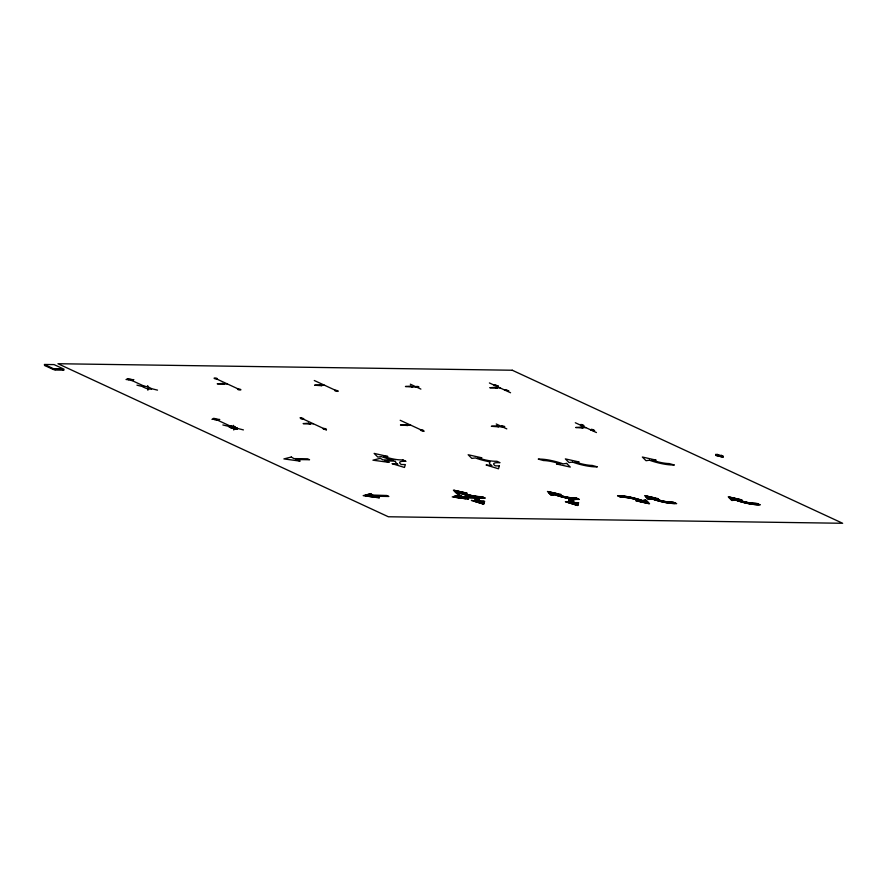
<?xml version="1.0" encoding="UTF-8"?>
<svg xmlns="http://www.w3.org/2000/svg" width="887" height="887" viewBox="0 0 887 887"><rect width="100%" height="100%" fill="white"/><g stroke="black" fill="none" stroke-linecap="round" stroke-linejoin="round"><path stroke-width="1.33" d="M233.447 426.636L228.802 426.303L232.771 426.459A5.167 1.087 14.3 0 1 234.556 426.991L236.94 428.122A4.723 0.998 14.3 0 1 237.372 428.587A4.202 0.887 14.3 0 1 237.162 428.909L235.066 428.876A4.202 0.887 14.3 0 1 233.425 428.532A4.723 0.998 14.3 0 1 231.784 428.044L229.245 426.869A4.723 0.998 14.3 0 1 228.813 426.392L222.859 424.962M480.588 501.244L484.635 501.31L483.77 504.182L471.363 500.401L477.195 501A19.436 4.102 14.3 0 1 474.789 497.929L464.278 497.54L468.48 499.137L452.237 496.92L459.643 495.046L462.271 496.609L472.915 496.764A19.436 4.102 14.3 0 1 460.586 493.316L457.093 493.782L453.423 490.123L467.15 493.205L463.114 493.15A15.079 3.182 14.3 0 0 480.1 496.642L485.289 498.073L483.127 498.039A15.079 3.182 14.3 0 0 480.588 501.244L480.732 503.251M651.823 498.816L648.297 499.292L644.649 495.622L658.42 498.716L654.351 498.649A15.179 3.204 14.3 0 0 671.47 502.164L676.659 503.594L674.342 503.561A19.547 4.136 14.3 0 1 651.812 498.816L651.712 497.208M642.399 500.601L645.913 500.124L649.561 503.805L635.791 500.712L639.86 500.767A15.179 3.204 14.3 0 0 622.741 497.252L617.552 495.822L619.869 495.855A19.547 4.136 14.3 0 1 642.399 500.601L642.498 502.208M735.423 500.013L731.908 500.49L728.26 496.82L742.031 499.913L737.962 499.847A15.179 3.204 14.3 0 0 755.081 503.361L760.27 504.792L757.953 504.758A19.547 4.136 14.3 0 1 735.423 500.013L735.323 498.405M300.261 417.744C299.895 419.884 308.321 419.263 300.371 417.744L326.416 429.807C327.347 427.789 318.3 428.255 326.416 429.807M497.607 426.381C507.885 428.266 505.013 425.361 501.465 426.414M423.864 431.204C423.709 428.876 416.225 429.962 423.864 431.204L400.192 420.283M591.23 430.117C599.257 432.446 590.376 427.667 591.119 430.073M334.887 390.036C333.545 391.921 343.236 391.732 334.887 390.036L314.286 380.501M580.774 425.272C588.458 427.39 579.954 422.866 580.553 425.172M594.113 430.805L591.152 429.43M217.437 379.337C218.346 377.297 209.365 377.807 217.437 379.337L237.539 388.639C245.721 390.191 236.485 390.635 237.539 388.639M46.401 365.422L44.461 365.389L53.442 369.557L55.382 369.58L44.35 364.457L54.085 364.601L63.997 369.192L54.262 369.047M126.021 379.536L127.961 379.558M131.908 379.614L133.859 379.647M223.502 383.894L227.405 383.949M320.85 385.291L324.753 385.346M411.701 386.588C422.201 388.495 419.085 385.668 415.615 386.643M496.077 387.796L499.98 387.852M211.926 419.318L213.867 419.351M217.814 419.407L219.765 419.44M309.397 423.687L313.311 423.742M406.745 425.084L410.659 425.139M581.972 427.589L585.886 427.645M228.835 426.215L231.928 426.259M228.802 426.337L232.494 426.381M229.023 426.691L234.257 426.891M229.367 426.935L234.611 427.013M229.589 427.057L235.21 427.257M230.021 427.301L235.51 427.379M230.243 427.423L236.053 427.623M230.831 427.667L236.275 427.745M231.141 427.789L236.707 427.989M231.762 428.033L236.929 428.111M232.128 428.155L237.217 428.354L243.415 429.907M232.959 428.41L237.383 428.587M233.957 428.665L237.383 428.709M234.567 428.787L237.306 428.831M577.138 499.381L579.311 499.414L576.295 498.017L573.8 497.984A15.079 3.182 14.3 0 1 557.136 494.502L561.183 494.558L547.456 491.476L551.115 495.134L554.619 494.658A19.436 4.102 14.3 0 0 569.498 498.594L569.177 498.838A19.436 4.102 14.3 0 0 571.217 502.341L565.385 501.743L577.781 505.523L578.646 502.652L574.61 502.596A15.079 3.182 14.3 0 1 577.138 499.381L576.993 498.35M402.986 459.943L400.802 459.909A15.079 3.182 14.3 0 1 383.816 456.417L387.852 456.483L374.137 453.401L377.795 457.06L381.288 456.583A19.436 4.102 14.3 0 0 393.617 460.031L382.973 459.876L380.346 458.313L372.939 460.187L389.182 462.404L384.98 460.808L395.491 461.196A19.436 4.102 14.3 0 0 397.897 464.278L392.065 463.668L404.472 467.449L405.337 464.577L401.301 464.522A15.079 3.182 14.3 0 1 403.829 461.307L405.991 461.34L402.964 459.943M583.424 425.904L580.575 424.529M136.953 385.169L142.907 386.61A4.723 0.998 14.3 0 0 143.339 387.076L145.878 388.251A4.723 0.998 14.3 0 0 147.519 388.739A4.202 0.887 14.3 0 0 149.16 389.083L151.256 389.116A4.202 0.887 14.3 0 0 151.477 388.794A4.723 0.998 14.3 0 0 151.034 388.329L148.661 387.198A5.167 1.087 14.3 0 0 146.865 386.665A4.202 0.887 14.3 0 0 145.224 386.322L143.117 386.288A4.202 0.887 14.3 0 0 142.907 386.61M151.389 388.65L157.509 390.125M489.402 382.951L510.557 392.753M575.308 422.744L596.452 432.546M501.488 425.771L504.448 427.146M410.326 384.193L420.893 389.094M496.232 423.986L506.799 428.887M131.952 380.523L144.271 386.222M213.856 418.453L230.165 426.015M758.662 504.049L758.695 504.77M758.108 503.794L758.141 504.77M757.542 503.539L757.598 504.747M756.988 503.384L757.043 504.725M756.434 503.384L756.489 504.703M755.89 503.372L755.935 504.648M755.336 503.361L755.38 504.603M754.782 503.35L754.837 504.559M754.238 503.339L754.283 504.515M753.684 503.295L753.728 504.448M753.13 503.262L753.174 504.381M752.575 503.206L752.619 504.304M752.021 503.151L752.065 504.226M751.477 503.084L751.511 504.138M750.923 503.018L750.956 504.06M750.369 502.94L750.402 503.96M749.814 502.851L749.848 503.86M749.26 502.763L749.293 503.761M748.706 502.674L748.739 503.661M748.151 502.574L748.184 503.55M747.597 502.463L747.63 503.439M747.042 502.352L747.076 503.328M746.488 502.242L746.521 503.206M745.934 502.12L745.967 503.084M745.379 501.987L745.413 502.951M744.814 501.865L744.858 502.829M744.26 501.732L744.304 502.685M743.705 501.587L743.749 502.552M743.151 501.443L743.195 502.408M742.596 501.288L742.63 502.264M742.042 501.144L742.075 502.12M741.488 500.978L741.521 501.964M740.922 500.822L740.967 501.798M740.368 500.645L740.412 501.643M739.813 500.468L739.847 501.477M739.215 499.281L739.237 499.869M739.248 500.29L739.292 501.31M738.66 499.148L738.683 499.858M738.694 500.102L738.738 501.133M738.106 499.026L738.184 500.955M737.552 498.904L737.618 500.778M736.986 498.782L737.064 500.59M736.432 498.649L736.509 500.401M735.877 498.527L735.944 500.201M734.769 498.283L734.846 500.091M734.214 498.15L734.292 500.168M733.66 498.028L733.749 500.235M733.106 497.906L733.205 500.312M732.551 497.784L732.651 500.39M731.997 497.651L732.108 500.456M731.442 497.529L731.542 500.124M730.888 497.407L730.966 499.547M730.323 497.285L730.4 498.971M729.768 497.152L729.824 498.394M729.214 497.03L729.247 497.818M675.062 502.851L675.085 503.572M674.497 502.596L674.53 503.572M673.932 502.341L673.987 503.55M673.377 502.186L673.433 503.528M672.834 502.186L672.878 503.506M672.279 502.175L672.335 503.45M671.725 502.164L671.781 503.406M671.182 502.153L671.226 503.361M670.627 502.142L670.672 503.317M670.073 502.097L670.117 503.251M669.519 502.064L669.563 503.184M668.975 502.009L669.009 503.106M668.421 501.953L668.465 503.029M667.867 501.887L667.911 502.94M667.312 501.82L667.357 502.862M666.758 501.743L666.802 502.763M666.204 501.654L666.248 502.663M665.649 501.565L665.693 502.563M665.095 501.477L665.139 502.463M664.54 501.377L664.585 502.352M663.986 501.266L664.03 502.242M663.432 501.155L663.476 502.131M662.877 501.044L662.911 502.009M662.323 500.922L662.356 501.887M661.769 500.789L661.802 501.754M661.214 500.667L661.247 501.632M660.66 500.534L660.693 501.488M660.094 500.39L660.139 501.355M659.54 500.246L659.584 501.21M658.986 500.091L659.03 501.066M658.431 499.946L658.464 500.922M657.877 499.78L657.91 500.767M657.322 499.625L657.356 500.601M656.757 499.448L656.801 500.445M656.203 499.27L656.247 500.279M655.604 498.084L655.626 498.671M655.648 499.093L655.681 500.113M655.049 497.951L655.083 498.66M655.083 498.904L655.127 499.935M654.495 497.829L654.573 499.758M653.941 497.707L654.018 499.581M653.386 497.585L653.453 499.392M652.832 497.452L652.899 499.204M652.278 497.33L652.344 499.004M651.158 497.086L651.235 498.893M650.603 496.953L650.692 498.971M650.049 496.831L650.138 499.037M649.495 496.709L649.594 499.115M648.94 496.587L649.04 499.193M648.386 496.454L648.497 499.27M648.574 502.807L648.608 503.583M647.832 496.332L647.931 498.926M647.998 502.219L648.053 503.461M647.277 496.21L647.355 498.35M647.421 501.643L647.499 503.339M646.723 496.088L646.789 497.773M646.856 501.066L646.933 503.206M646.168 495.955L646.213 497.197M646.279 500.49L646.379 503.084M645.614 495.833L645.636 496.62M645.714 500.157L645.825 502.962M645.171 500.235L645.27 502.84M644.616 500.301L644.716 502.707M644.073 500.379L644.162 502.585M643.53 500.456L643.607 502.463M642.975 500.523L643.053 502.341M641.878 500.423L641.944 502.086M641.312 500.224L641.39 501.964M640.758 500.035L640.835 501.842M640.203 499.847L640.27 501.709M639.638 499.658L639.715 501.587M639.083 499.481L639.128 500.523M639.139 500.756L639.161 501.465M638.529 499.303L638.573 500.335M638.585 500.745L638.607 501.343M637.975 499.137L638.008 500.146M637.409 498.971L637.454 499.969M636.855 498.816L636.899 499.802M636.301 498.66L636.334 499.636M635.746 498.505L635.779 499.481M635.192 498.35L635.225 499.326M634.626 498.206L634.671 499.17M634.072 498.062L634.116 499.037M633.518 497.929L633.562 498.893M632.963 497.795L632.996 498.76M632.409 497.662L632.442 498.627M631.854 497.529L631.888 498.505M631.3 497.407L631.333 498.383M630.746 497.297L630.779 498.261M630.191 497.175L630.225 498.15M629.637 497.064L629.67 498.05M629.083 496.953L629.116 497.951M628.528 496.853L628.561 497.862M627.974 496.753L628.007 497.762M627.419 496.653L627.453 497.674M626.865 496.565L626.898 497.607M626.311 496.476L626.344 497.529M625.756 496.398L625.801 497.463M625.202 496.31L625.246 497.407M624.648 496.243L624.692 497.352M624.093 496.177L624.138 497.319M623.539 496.11L623.583 497.285M622.984 496.055L623.04 497.263M622.441 496.01L622.486 497.252M621.887 495.966L621.931 497.241M621.332 495.922L621.388 497.241M620.778 495.888L620.833 497.23M620.224 495.866L620.279 497.086M619.68 495.855L619.714 496.82M619.126 495.844L619.159 496.565M578.269 502.641L578.313 503.772M577.559 498.605L577.592 499.392M577.714 502.641L577.825 505.39M577.171 502.63L577.271 505.368M576.439 498.084L576.483 499.381M576.617 502.619L576.716 505.202M575.885 498.017L575.94 499.414M576.062 502.607L576.162 505.025M575.33 498.006L575.386 499.448M575.519 502.607L575.608 504.858M574.776 497.995L574.843 499.525M574.964 502.596L575.042 504.692M574.233 497.984L574.299 499.625M574.41 502.441L574.488 504.515M573.678 497.973L573.756 499.802M573.834 502.009L573.933 504.348M573.124 497.94L573.213 500.135M573.268 501.399L573.379 504.182M572.57 497.895L572.814 504.004M572.026 497.862L572.259 503.838M571.472 497.818L571.705 503.672M570.918 497.751L571.15 503.494M570.363 497.674L570.529 501.876M570.552 502.275L570.585 503.328M569.809 497.607L569.964 501.432M569.997 502.219L570.031 503.162M569.254 497.54L569.299 498.549M569.31 498.738L569.387 500.878M569.443 502.164L569.476 502.984M568.7 497.452L568.744 498.461M568.778 499.392L568.811 500.024M568.889 502.109L568.922 502.818M568.146 497.363L568.19 498.35M568.334 502.042L568.356 502.652M567.591 497.263L567.636 498.239M567.037 497.152L567.081 498.139M566.483 497.042L566.527 498.028M565.928 496.931L565.973 497.906M565.374 496.82L565.418 497.784M564.819 496.698L564.864 497.662M564.265 496.565L564.309 497.529M563.711 496.443L563.744 497.396M563.156 496.299L563.19 497.263M562.602 496.155L562.635 497.119M562.048 496.01L562.081 496.975M561.482 495.866L561.526 496.831M560.928 495.7L560.972 496.676M560.373 495.534L560.407 496.52M559.819 495.378L559.852 496.365M559.253 495.212L559.298 496.199M558.699 495.024L558.743 496.033M558.1 493.871L558.134 494.514M558.145 494.835L558.189 495.866M557.546 493.749L557.624 495.689M556.992 493.615L557.069 495.5M556.437 493.494L556.515 495.323M555.883 493.372L555.949 495.134M555.329 493.25L555.395 494.935M554.774 493.117L554.841 494.735M554.22 492.995L554.286 494.702M553.665 492.873L553.743 494.78M553.111 492.751L553.189 494.857M552.546 492.618L552.645 494.924M551.991 492.496L552.091 495.001M551.437 492.374L551.548 495.079M550.882 492.252L550.993 495.013M550.328 492.119L550.417 494.436M549.774 491.997L549.851 493.871M549.219 491.875L549.275 493.294M548.665 491.753L548.698 492.717M483.792 497.385L483.825 498.05M483.947 501.299L484.036 503.295M483.238 497.119L483.271 498.039M483.404 501.288L483.515 504.104M482.672 496.864L482.716 498.05M482.85 501.277L482.96 503.938M482.118 496.676L482.173 498.062M482.295 501.277L482.395 503.761M481.563 496.665L481.619 498.095M481.752 501.266L481.841 503.594M481.02 496.653L481.076 498.15M481.197 501.255L481.286 503.428M480.466 496.642L480.532 498.228M479.911 496.631L479.978 498.372M480.078 500.845L480.166 503.084M479.357 496.609L479.446 498.605M479.512 500.379L479.612 502.918M478.814 496.587L479.058 502.741M478.259 496.543L478.503 502.574M477.705 496.498L477.938 502.408M477.151 496.443L477.383 502.23M476.596 496.376L476.774 500.723M476.785 500.967L476.829 502.064M476.053 496.31L476.208 500.301M476.23 500.9L476.275 501.898M475.499 496.232L475.643 499.824M475.676 500.845L475.709 501.72M474.944 496.143L475.066 499.193M475.122 500.789L475.155 501.554M474.39 496.055L474.456 497.685M474.578 500.734L474.6 501.388M473.835 495.966L473.902 497.685M473.281 495.855L473.348 497.674M472.727 495.755L472.804 497.662M472.172 495.645L472.25 497.651M471.618 495.534L471.651 496.487M471.662 496.742L471.696 497.651M471.064 495.412L471.097 496.365M471.108 496.731L471.152 497.64M470.509 495.29L470.542 496.243M470.565 496.731L470.598 497.629M469.944 495.157L469.988 496.11M470.01 496.72L470.043 497.629M469.389 495.024L469.434 495.977M469.456 496.709L469.5 497.618M468.835 494.879L468.879 495.833M468.913 496.709L468.946 497.607M468.281 494.735L468.314 495.689M468.358 496.698L468.391 497.596M467.726 494.591L467.759 495.556M467.804 496.687L467.848 497.596M467.172 494.436L467.205 495.401M467.261 496.687L467.294 497.585M466.606 494.281L466.651 495.245M466.706 496.676L466.739 497.574M466.052 494.103L466.096 495.09M466.152 496.665L466.196 497.574M465.498 493.937L465.531 494.924M465.608 496.653L465.642 497.563M465.664 498.062L465.686 498.749M464.943 493.76L464.976 494.758M465.054 496.653L465.087 497.552M465.098 497.851L465.132 498.682M464.344 492.584L464.367 493.172M464.378 493.582L464.422 494.602M464.5 496.642L464.577 498.605M463.79 492.451L463.812 493.161M463.823 493.394L463.868 494.425M463.956 496.631L464.023 498.527M463.236 492.329L463.302 494.247M463.402 496.631L463.48 498.45M462.681 492.207L462.748 494.059M462.848 496.62L462.925 498.372M462.116 492.085L462.194 493.871M462.304 496.609L462.371 498.306M461.562 491.952L461.639 493.682M461.739 496.299L461.817 498.228M461.007 491.83L461.074 493.482M461.173 495.955L461.262 498.15M460.453 491.708L460.519 493.316M460.608 495.622L460.708 498.073M459.898 491.586L459.976 493.394M460.043 495.279L460.153 497.995M459.344 491.453L459.422 493.471M459.488 495.079L459.599 497.929M458.79 491.331L458.878 493.549M458.945 495.223L459.045 497.851M458.235 491.21L458.324 493.615M458.402 495.356L458.49 497.773M457.681 491.088L457.781 493.693M457.858 495.5L457.936 497.696M457.127 490.954L457.237 493.771M457.304 495.633L457.393 497.618M456.572 490.833L456.672 493.36M456.761 495.766L456.838 497.54M456.007 490.711L456.095 492.795M456.217 495.911L456.284 497.474M455.452 490.589L455.519 492.218M455.674 496.044L455.73 497.396M454.898 490.456L454.953 491.642M455.131 496.188L455.175 497.319M454.344 490.334L454.377 491.076M454.587 496.321L454.621 497.241M454.044 496.465L454.066 497.163M387.353 495.766L387.375 496.443M386.61 495.534L386.643 496.432M385.878 495.523L385.912 496.421M385.135 495.511L385.18 496.41M384.404 495.5L384.437 496.398M383.672 495.489L383.705 496.387M382.94 495.478L382.973 496.376M382.197 495.467L382.242 496.365M381.465 495.456L381.499 496.354M380.734 495.445L380.767 496.343M380.002 495.434L380.035 496.332M379.27 495.423L379.303 496.321M378.527 495.412L378.572 496.31M377.795 495.401L377.829 496.299M377.064 495.389L377.097 496.288M377.13 496.986L377.152 497.552M376.332 495.378L376.365 496.288M376.376 496.698L376.41 497.441M375.589 495.367L375.678 497.341M374.857 495.356L374.935 497.241M374.126 495.345L374.192 497.141M373.394 495.334L373.46 497.042M372.64 494.99L372.717 496.942M371.897 494.536L371.986 496.842M371.143 494.092L371.243 496.742M370.4 493.815L370.511 496.642M369.668 494.004L369.768 496.543M368.948 494.181L369.036 496.443M368.216 494.369L368.293 496.343M367.484 494.558L367.562 496.243M366.763 494.735L366.819 496.143M366.032 494.924L366.076 496.033M365.311 495.101L365.344 495.933M233.603 425.372L233.658 426.702M233.725 428.609L233.78 430.029M147.697 385.579L147.752 386.909M147.83 388.816L147.885 390.236M494.07 384.891L498.228 385.956L494.092 384.858M504.648 389.792L508.805 390.857L504.681 389.737M499.359 465.919L498.494 468.791L486.087 465.01L491.919 465.62A19.436 4.102 14.3 0 1 489.879 462.105L490.201 461.861A19.436 4.102 14.3 0 1 475.321 457.936L471.817 458.402L468.159 454.743L481.885 457.825L477.838 457.77A15.079 3.182 14.3 0 0 494.502 461.251L496.997 461.284L500.013 462.681L497.84 462.659A15.079 3.182 14.3 0 0 495.312 465.863L499.359 465.919M291.302 457.038L283.895 458.912L300.139 461.129L295.936 459.533L309.552 459.732L307.556 458.801L293.93 458.601L291.302 457.038M370.6 493.771L363.182 495.645L379.436 497.862L375.234 496.265L388.85 496.465L386.854 495.534L373.227 495.334L370.6 493.771M572.525 462.083L568.999 462.559L565.352 458.889L579.122 461.983L575.064 461.927A15.179 3.204 14.3 0 0 592.172 465.431L597.361 466.872L595.055 466.839A19.547 4.136 14.3 0 1 572.525 462.083M566.627 463.402L563.101 463.879A19.547 4.136 14.3 0 0 540.571 459.122L538.254 459.089L543.454 460.53A15.179 3.204 14.3 0 1 560.562 464.034L556.504 463.979L570.274 467.072L566.627 463.402M649.517 460.22L646.002 460.697L642.354 457.027L656.125 460.12L652.056 460.065A15.179 3.204 14.3 0 0 669.175 463.568L674.364 465.01L672.047 464.965A19.547 4.136 14.3 0 1 649.517 460.22M222.504 383.439L217.226 383.805L224.489 384.348L222.504 383.439M319.852 384.825L314.575 385.202L321.837 385.745L319.852 384.825M410.714 386.133L405.437 386.499L412.699 387.054L410.714 386.133M495.079 387.342L489.801 387.708L497.064 388.262L495.079 387.342M308.41 423.221L303.132 423.598L310.395 424.141L308.41 423.221M405.758 424.618L400.48 424.984L407.743 425.538L405.758 424.618M496.62 425.926L491.343 426.292L498.594 426.835L496.62 425.926M580.985 427.135L575.707 427.501L582.97 428.044L580.985 427.135M512.254 370.234L57.954 363.725L388.362 516.766L842.65 523.275L512.254 370.234M61.946 369.236L53.42 369.114L55.404 370.023L63.931 370.156L61.946 369.236M717.428 454.443L715.609 454.421L721.519 457.16L723.348 457.182L717.428 454.443M721.364 455.386L715.643 455.308L717.583 456.206L723.304 456.295L721.364 455.386M214.288 419.529A2.905 0.61 14.3 0 0 218.657 420.105A2.905 0.61 14.3 0 0 214.587 418.509A2.905 0.61 14.3 0 0 214.288 419.529M128.382 379.736A2.905 0.61 14.3 0 0 132.751 380.312A2.905 0.61 14.3 0 0 128.682 378.716A2.905 0.61 14.3 0 0 128.382 379.736"/></g></svg>
